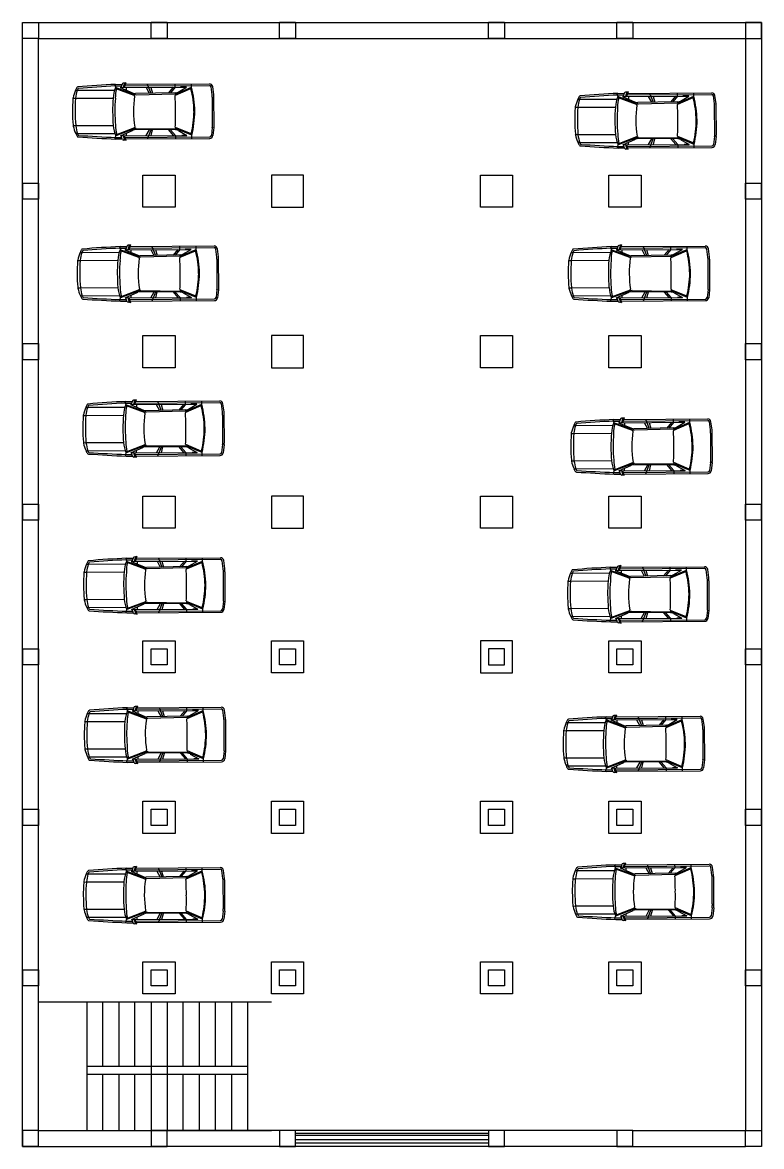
# Model space of a CAD drawing. Header units: centimetres. Extents: x -14293 to 15486, y -4634 to 4020.
# Drawn here: x 9091 to 11391, y -2217 to 1283 of the extents above; entities that cross this region are included whole.
import ezdxf

# ---------------------------------------------------------------- set-up
doc = ezdxf.new("R2010")
doc.units = ezdxf.units.CM
for name, color, linetype in [('0 finos', 250, 'Continuous'), ('beam', 82, 'Continuous'), ('column', 10, 'Continuous')]:
    doc.layers.add(name, color=color, linetype=linetype)

# ---------------------------------------------------------------- blocks, each defined once
blk = doc.blocks.new('carro')
at = {"layer": '0 finos', "color": 0}
for p, q in [((-1.274, 0.841), (-1.249, 0.743)), ((-0.666, 0.502), (-1.258, 0.718)), ((-0.674, 0.532), (-1.249, 0.743)), ((-1.246, 0.843), (-1.047, 0.844)), ((-1.246, 0.793), (-1.063, 0.794)), ((-1.099, 0.744), (0.965, 0.756)), ((-1.099, 0.744), (-0.702, 0.571)), ((-1.045, 0.847), (-1.079, 0.744)), ((-0.964, 0.889), (-1.011, 0.744)), ((-0.93, 0.895), (-1.007, 0.881)), ((-0.93, 0.895), (-0.979, 0.744)), ((-0.963, 0.794), (1.676, 0.81)), ((-0.947, 0.845), (1.676, 0.86)), ((-0.919, 0.745), (-0.919, 0.665)), ((-0.299, 0.748), (-0.198, 0.565)), ((-0.258, 0.849), (-0.148, 0.566)), ((-0.149, 0.749), (-0.098, 0.567)), ((0.551, 0.753), (0.402, 0.577)), ((0.61, 0.754), (0.462, 0.578)), ((0.61, 0.754), (0.609, 0.854)), ((0.616, 0.508), (1.094, 0.714)), ((0.669, 0.564), (1.115, 0.756)), ((0.701, 0.605), (0.965, 0.756)), ((0.965, 0.756), (0.778, 0.755)), ((1.115, 0.756), (1.114, 0.856)), ((1.759, 0.516), (1.726, 0.766)), ((1.809, 0.522), (1.776, 0.773)), ((-2.573, 0.41), (-2.493, 0.411)), ((-2.494, 0.661), (-2.439, 0.661)), ((-2.476, 0.411), (-1.323, 0.417)), ((-2.439, 0.661), (-1.275, 0.668)), ((0.615, 0.581), (-0.626, 0.557)), ((-0.608, 0.521), (0.602, 0.549)), ((1.771, -0.377), (1.767, 0.398)), ((1.821, -0.377), (1.817, 0.398)), ((-2.568, -0.44), (-2.488, -0.439)), ((-2.487, -0.689), (-2.432, -0.689)), ((-2.471, -0.439), (-1.318, -0.433)), ((-2.432, -0.689), (-1.267, -0.682)), ((-0.661, -0.51), (-1.25, -0.733)), ((-0.668, -0.54), (-1.241, -0.757)), ((-1.091, -0.756), (-0.695, -0.579)), ((-0.911, -0.755), (-0.911, -0.676)), ((0.622, -0.574), (-0.62, -0.564)), ((-0.602, -0.528), (0.608, -0.542)), ((-0.291, -0.752), (-0.192, -0.567)), ((-0.248, -0.851), (-0.142, -0.568)), ((-0.141, -0.751), (-0.092, -0.568)), ((0.559, -0.747), (0.408, -0.572)), ((0.619, -0.746), (0.468, -0.573)), ((1.102, -0.701), (0.622, -0.501)), ((1.124, -0.743), (0.676, -0.556)), ((0.708, -0.597), (0.974, -0.744)), ((1.765, -0.495), (1.735, -0.746)), ((1.814, -0.501), (1.785, -0.752)), ((-1.262, -0.856), (-1.241, -0.757)), ((-1.237, -0.807), (-1.054, -0.806)), ((-1.236, -0.857), (-1.037, -0.856)), ((-1.091, -0.756), (0.974, -0.744)), ((-1.036, -0.859), (-1.071, -0.756)), ((-0.953, -0.9), (-1.002, -0.756)), ((-0.92, -0.905), (-0.996, -0.892)), ((-0.92, -0.905), (-0.971, -0.756)), ((-0.954, -0.806), (1.686, -0.79)), ((-0.937, -0.855), (1.686, -0.84)), ((0.619, -0.746), (0.619, -0.846)), ((0.974, -0.744), (0.819, -0.745)), ((1.124, -0.843), (1.124, -0.743))]:
    blk.add_line(p, q, dxfattribs=at)
for centre, radius, start, end in [((-2.14, 0.534), 0.376, 145.8602, 160.2963), ((-2.414, 0.72), 0.045, 99.6056, 145.8602), ((-2.14, 0.534), 0.326, 147.5998, 150.5092), ((0.535, -34.533), 35.421, 92.8817, 94.7876), ((-2.403, 0.7), 0.015, 94.7595, 147.5998), ((0.535, -34.583), 35.421, 92.8817, 94.7595), ((-0.078, 0.306), 1.25, 159.5351, 174.8753), ((-0.049, 0.42), 1.205, 166.3495, 180.3763), ((-0.998, 0.832), 0.05, 100.189, 161.8979), ((1.096, 0.709), 0.005, 13.9297, 113.3542), ((-2.008, -0.06), 3.203, 1.1964, 13.9297), ((-2.008, -0.06), 3.228, 1.1964, 14.6587), ((1.677, 0.76), 0.1, 7.4579, 90.3329), ((1.677, 0.76), 0.05, 7.4579, 90.3329), ((2.688, 0.016), 5.275, 175.8587, 184.807), ((-2.375, 0.382), 0.2, 167.8615, 175.8587), ((-1.339, 0.159), 1.259, 156.5474, 167.8615), ((2.688, 0.016), 5.195, 175.7191, 184.9467), ((-2.294, 0.389), 0.2, 171.5741, 175.7191), ((-0.601, 0.138), 1.911, 164.4728, 171.5741), ((-2.25, 0.596), 0.2, 150.5092, 164.4728), ((3.848, 0.022), 5.186, 175.6321, 185.0337), ((3.848, 0.022), 5.116, 175.6321, 185.0337), ((-0.63, 0.737), 0.18, 246.5804, 271.1487), ((2.517, 0.015), 3.205, 171.6477, 189.0181), ((-0.612, 0.701), 0.18, 249.9002, 271.3224), ((-0.673, 0.483), 0.02, 351.6477, 69.9002), ((0.598, 0.729), 0.18, 271.3224, 293.3542), ((0.622, 0.494), 0.015, 113.3542, 183.6852), ((-5.6, 0.093), 6.22, 359.1748, 3.6852), ((0.612, 0.761), 0.18, 271.1487, 299.704), ((0.817, 0.392), 0.95, 0.3329, 7.4579), ((0.817, 0.392), 1, 0.3329, 7.4579), ((-5.599, -0.158), 6.22, 356.9806, 1.4909), ((-2.008, 0.037), 3.203, 346.7361, 359.4694), ((-2.008, 0.037), 3.228, 346.0071, 359.4694), ((-2.37, -0.41), 0.2, 184.807, 192.8043), ((-1.337, -0.175), 1.259, 192.8043, 204.1184), ((-2.289, -0.415), 0.2, 184.9467, 189.0917), ((-0.6, -0.145), 1.911, 189.0917, 196.7185), ((-2.134, -0.558), 0.376, 200.3694, 214.8056), ((-2.406, -0.687), 0.025, 196.7185, 205.3192), ((-2.134, -0.558), 0.326, 205.3192, 213.066), ((-0.074, -0.307), 1.25, 185.7904, 201.1307), ((-0.044, -0.42), 1.205, 180.2895, 194.3163), ((-0.621, -0.744), 0.18, 89.5171, 114.0853), ((-0.604, -0.708), 0.18, 89.3433, 110.7656), ((-0.668, -0.491), 0.02, 290.7656, 9.0181), ((0.606, -0.722), 0.18, 67.3115, 89.3433), ((0.628, -0.487), 0.015, 176.9806, 247.3115), ((0.621, -0.754), 0.18, 60.9617, 89.5171), ((1.104, -0.697), 0.005, 247.3115, 346.7361), ((0.822, -0.383), 0.95, 353.2079, 0.3329), ((0.822, -0.383), 1, 353.2079, 0.3329), ((-2.406, -0.748), 0.045, 214.8056, 261.0602), ((0.133, 34.537), 35.421, 265.8782, 267.7841), ((-2.395, -0.728), 0.015, 213.066, 265.9063), ((0.133, 34.587), 35.421, 265.9063, 267.7841), ((-0.988, -0.843), 0.05, 198.7678, 260.4768), ((1.685, -0.74), 0.05, 270.3329, 353.2079), ((1.685, -0.74), 0.1, 270.3329, 353.2079)]:
    blk.add_arc(centre, radius, start, end, dxfattribs=at)

msp = doc.modelspace()

# ---------------------------------------------------------------- linework, layer by layer
for p, q in [((9091.48409, -2217.00195), (9091.48409, 1282.99805)), ((9091.48409, 1282.99805), (11391.48409, 1282.99805)), ((11391.48409, 1282.99805), (11391.48409, -2217.00195)), ((9141.48409, -2167.00195), (9141.48409, 1232.99805)), ((9141.48409, 1232.99805), (11341.48409, 1232.99805)), ((11341.48409, 1232.99805), (11341.48409, -2167.00195)), ((9141.48409, -1767.00195), (9866.48409, -1767.00195)), ((9291.48409, -1767.00195), (9291.48409, -2167.00195)), ((9341.48409, -1967.00195), (9341.48409, -1767.00195)), ((9391.48409, -1767.00195), (9391.48409, -1967.00195)), ((9441.48409, -1967.00195), (9441.48409, -1767.00195)), ((9491.48409, -1767.00195), (9491.48409, -1967.00195)), ((9541.48409, -1767.00195), (9541.48409, -1967.00195)), ((9591.48409, -1967.00195), (9591.48409, -1767.00195)), ((9641.48409, -1767.00195), (9641.48409, -1967.00195)), ((9691.48409, -1767.00195), (9691.48409, -1967.00195)), ((9741.48409, -1767.00195), (9741.48409, -1967.00195)), ((9791.48409, -1767.00195), (9791.48409, -2167.00195)), ((9291.48409, -1967.00195), (9791.48409, -1967.00195)), ((9291.48409, -1992.00195), (9791.48409, -1992.00195)), ((9341.48409, -2167.00195), (9341.48409, -1992.00195)), ((9391.48409, -1992.00195), (9391.48409, -2167.00195)), ((9441.48409, -2167.00195), (9441.48409, -1992.00195)), ((9491.48409, -1967.00195), (9491.48409, -2167.00195)), ((9541.48409, -1967.00195), (9541.48409, -2167.00195)), ((9591.48409, -2167.00195), (9591.48409, -1992.00195)), ((9641.48409, -1992.00195), (9641.48409, -2167.00195)), ((9691.48409, -1992.00195), (9691.48409, -2167.00195)), ((9741.48409, -1992.00195), (9741.48409, -2167.00195)), ((9141.48409, -2167.00195), (9491.48409, -2167.00195)), ((9141.48409, -2167.00195), (9866.48409, -2167.00195)), ((10991.48409, -2167.00195), (9491.48409, -2167.00195)), ((10991.48409, -2167.00195), (11341.48409, -2167.00195)), ((9941.48409, -2174.95579), (10541.48409, -2174.95579)), ((9941.48409, -2181.767), (10541.48409, -2181.767)), ((9941.48409, -2194.66257), (10541.48409, -2194.66257)), ((9141.48409, -2217.00195), (9091.48409, -2217.00195)), ((9141.48409, -2217.00195), (9491.48409, -2217.00195)), ((10991.48409, -2217.00195), (9491.48409, -2217.00195)), ((9941.48409, -2205.28246), (10541.48409, -2205.28246)), ((10991.48409, -2217.00195), (11341.48409, -2217.00195)), ((11391.48409, -2217.00195), (11341.48409, -2217.00195))]:
    msp.add_line(p, q)
at = {"layer": 'beam'}
for p, q in [((9541.48409, 1282.99805), (9491.48409, 1282.99805)), ((9941.48409, 1282.99805), (9891.48409, 1282.99805)), ((10591.48409, 1282.99805), (10541.48409, 1282.99805)), ((10991.48409, 1282.99805), (10941.48409, 1282.99805)), ((9091.48409, 782.99805), (9091.48409, 732.99805)), ((11391.48409, 732.99805), (11391.48409, 782.99805)), ((9091.48409, 282.99805), (9091.48409, 232.99805)), ((11391.48409, 232.99805), (11391.48409, 282.99805)), ((9091.48409, -217.00195), (9091.48409, -267.00195)), ((11391.48409, -267.00195), (11391.48409, -217.00195)), ((9091.48409, -667.00195), (9091.48409, -717.00195)), ((9941.48409, -667.00195), (9941.48409, -717.00195)), ((10541.48409, -667.00195), (10541.48409, -717.00195)), ((11391.48409, -717.00195), (11391.48409, -667.00195)), ((9091.48409, -1167.00195), (9091.48409, -1217.00195)), ((11391.48409, -1217.00195), (11391.48409, -1167.00195)), ((9091.48409, -1667.00195), (9091.48409, -1717.00195)), ((11391.48409, -1717.00195), (11391.48409, -1667.00195)), ((9541.48409, -2217.00195), (9491.48409, -2217.00195)), ((9941.48409, -2217.00195), (9891.48409, -2217.00195)), ((10591.48409, -2217.00195), (10541.48409, -2217.00195)), ((10991.48409, -2217.00195), (10941.48409, -2217.00195))]:
    msp.add_line(p, q, dxfattribs=at)
at = {"layer": 'column'}
for points in [[(9141.48409, 1282.99805), (9141.48409, 1232.99805), (9091.48409, 1232.99805), (9091.48409, 1282.99805)], [(9541.48409, 1282.99805), (9541.48409, 1232.99805), (9491.48409, 1232.99805), (9491.48409, 1282.99805)], [(9941.48409, 1282.99805), (9941.48409, 1232.99805), (9891.48409, 1232.99805), (9891.48409, 1282.99805)], [(10591.48409, 1282.99805), (10591.48409, 1232.99805), (10541.48409, 1232.99805), (10541.48409, 1282.99805)], [(10991.48409, 1282.99805), (10991.48409, 1232.99805), (10941.48409, 1232.99805), (10941.48409, 1282.99805)], [(11341.48409, 1282.99805), (11341.48409, 1232.99805), (11391.48409, 1232.99805), (11391.48409, 1282.99805)], [(9566.48409, 807.99805), (9566.48409, 707.99805), (9466.48409, 707.99805), (9466.48409, 807.99805)], [(9866.48409, 807.99805), (9866.48409, 707.99805), (9966.48409, 707.99805), (9966.48409, 807.99805)], [(10616.48409, 807.99805), (10616.48409, 707.99805), (10516.48409, 707.99805), (10516.48409, 807.99805)], [(11016.48409, 807.99805), (11016.48409, 707.99805), (10916.48409, 707.99805), (10916.48409, 807.99805)], [(9141.48409, 782.99805), (9141.48409, 732.99805), (9091.48409, 732.99805), (9091.48409, 782.99805)], [(11391.48409, 782.99805), (11391.48409, 732.99805), (11341.48409, 732.99805), (11341.48409, 782.99805)], [(9141.48409, 282.99805), (9141.48409, 232.99805), (9091.48409, 232.99805), (9091.48409, 282.99805)], [(9566.48409, 307.99805), (9566.48409, 207.99805), (9466.48409, 207.99805), (9466.48409, 307.99805)], [(9866.48409, 307.99805), (9866.48409, 207.99805), (9966.48409, 207.99805), (9966.48409, 307.99805)], [(10616.48409, 307.99805), (10616.48409, 207.99805), (10516.48409, 207.99805), (10516.48409, 307.99805)], [(11016.48409, 307.99805), (11016.48409, 207.99805), (10916.48409, 207.99805), (10916.48409, 307.99805)], [(11391.48409, 282.99805), (11391.48409, 232.99805), (11341.48409, 232.99805), (11341.48409, 282.99805)], [(9566.48409, -192.00195), (9566.48409, -292.00195), (9466.48409, -292.00195), (9466.48409, -192.00195)], [(9866.48409, -192.00195), (9866.48409, -292.00195), (9966.48409, -292.00195), (9966.48409, -192.00195)], [(10616.48409, -192.00195), (10616.48409, -292.00195), (10516.48409, -292.00195), (10516.48409, -192.00195)], [(11016.48409, -192.00195), (11016.48409, -292.00195), (10916.48409, -292.00195), (10916.48409, -192.00195)], [(9141.48409, -217.00195), (9141.48409, -267.00195), (9091.48409, -267.00195), (9091.48409, -217.00195)], [(11391.48409, -217.00195), (11391.48409, -267.00195), (11341.48409, -267.00195), (11341.48409, -217.00195)], [(9566.48409, -642.00195), (9566.48409, -742.00195), (9466.48409, -742.00195), (9466.48409, -642.00195)], [(9966.48409, -642.00195), (9966.48409, -742.00195), (9866.48409, -742.00195), (9866.48409, -642.00195)], [(10616.48409, -742.00195), (10616.48409, -642.00195), (10516.48409, -642.00195), (10516.48409, -742.00195)], [(11016.48409, -642.00195), (11016.48409, -742.00195), (10916.48409, -742.00195), (10916.48409, -642.00195)], [(9141.48409, -667.00195), (9141.48409, -717.00195), (9091.48409, -717.00195), (9091.48409, -667.00195)], [(9541.48409, -667.00195), (9541.48409, -717.00195), (9491.48409, -717.00195), (9491.48409, -667.00195)], [(9941.48409, -667.00195), (9941.48409, -717.00195), (9891.48409, -717.00195), (9891.48409, -667.00195)], [(10591.48409, -717.00195), (10591.48409, -667.00195), (10541.48409, -667.00195), (10541.48409, -717.00195)], [(10991.48409, -667.00195), (10991.48409, -717.00195), (10941.48409, -717.00195), (10941.48409, -667.00195)], [(11391.48409, -667.00195), (11391.48409, -717.00195), (11341.48409, -717.00195), (11341.48409, -667.00195)], [(9566.48409, -1142.00195), (9566.48409, -1242.00195), (9466.48409, -1242.00195), (9466.48409, -1142.00195)], [(9966.48409, -1142.00195), (9966.48409, -1242.00195), (9866.48409, -1242.00195), (9866.48409, -1142.00195)], [(10616.48409, -1142.00195), (10616.48409, -1242.00195), (10516.48409, -1242.00195), (10516.48409, -1142.00195)], [(11016.48409, -1142.00195), (11016.48409, -1242.00195), (10916.48409, -1242.00195), (10916.48409, -1142.00195)], [(9141.48409, -1167.00195), (9141.48409, -1217.00195), (9091.48409, -1217.00195), (9091.48409, -1167.00195)], [(9541.48409, -1167.00195), (9541.48409, -1217.00195), (9491.48409, -1217.00195), (9491.48409, -1167.00195)], [(9941.48409, -1167.00195), (9941.48409, -1217.00195), (9891.48409, -1217.00195), (9891.48409, -1167.00195)], [(10591.48409, -1167.00195), (10591.48409, -1217.00195), (10541.48409, -1217.00195), (10541.48409, -1167.00195)], [(10991.48409, -1167.00195), (10991.48409, -1217.00195), (10941.48409, -1217.00195), (10941.48409, -1167.00195)], [(11391.48409, -1167.00195), (11391.48409, -1217.00195), (11341.48409, -1217.00195), (11341.48409, -1167.00195)], [(9566.48409, -1642.00195), (9566.48409, -1742.00195), (9466.48409, -1742.00195), (9466.48409, -1642.00195)], [(9966.48409, -1642.00195), (9966.48409, -1742.00195), (9866.48409, -1742.00195), (9866.48409, -1642.00195)], [(10616.48409, -1642.00195), (10616.48409, -1742.00195), (10516.48409, -1742.00195), (10516.48409, -1642.00195)], [(11016.48409, -1642.00195), (11016.48409, -1742.00195), (10916.48409, -1742.00195), (10916.48409, -1642.00195)], [(9141.48409, -1667.00195), (9141.48409, -1717.00195), (9091.48409, -1717.00195), (9091.48409, -1667.00195)], [(9541.48409, -1667.00195), (9541.48409, -1717.00195), (9491.48409, -1717.00195), (9491.48409, -1667.00195)], [(9941.48409, -1667.00195), (9941.48409, -1717.00195), (9891.48409, -1717.00195), (9891.48409, -1667.00195)], [(10591.48409, -1667.00195), (10591.48409, -1717.00195), (10541.48409, -1717.00195), (10541.48409, -1667.00195)], [(10991.48409, -1667.00195), (10991.48409, -1717.00195), (10941.48409, -1717.00195), (10941.48409, -1667.00195)], [(11391.48409, -1667.00195), (11391.48409, -1717.00195), (11341.48409, -1717.00195), (11341.48409, -1667.00195)], [(9141.48409, -2217.00195), (9141.48409, -2167.00195), (9091.48409, -2167.00195), (9091.48409, -2217.00195)], [(9541.48409, -2217.00195), (9541.48409, -2167.00195), (9491.48409, -2167.00195), (9491.48409, -2217.00195)], [(9941.48409, -2217.00195), (9941.48409, -2167.00195), (9891.48409, -2167.00195), (9891.48409, -2217.00195)], [(10591.48409, -2217.00195), (10591.48409, -2167.00195), (10541.48409, -2167.00195), (10541.48409, -2217.00195)], [(10991.48409, -2217.00195), (10991.48409, -2167.00195), (10941.48409, -2167.00195), (10941.48409, -2217.00195)], [(11391.48409, -2167.00195), (11391.48409, -2217.00195), (11341.48409, -2217.00195), (11341.48409, -2167.00195)]]:
    msp.add_lwpolyline(points, close=True, dxfattribs=at)

# ---------------------------------------------------------------- block references
at = {"linetype": 'ByBlock', "xscale": 100, "yscale": 100, "zscale": 100}
for p in [(9505.78305, 1005.91066), (11068.98473, 977.86135), (9520.30604, 501.0233), (11048.63333, 500.88439), (9537.82466, 18.57539), (11056.56, -37.5232), (9540.10726, -469.48237), (11046.41788, -497.53168), (9542.38986, -935.10071), (11032.77695, -963.15002), (9539.46674, -1434.37822), (11061.2941, -1424.081)]:
    msp.add_blockref('carro', p, dxfattribs=at)

doc.saveas('drawing.dxf')
